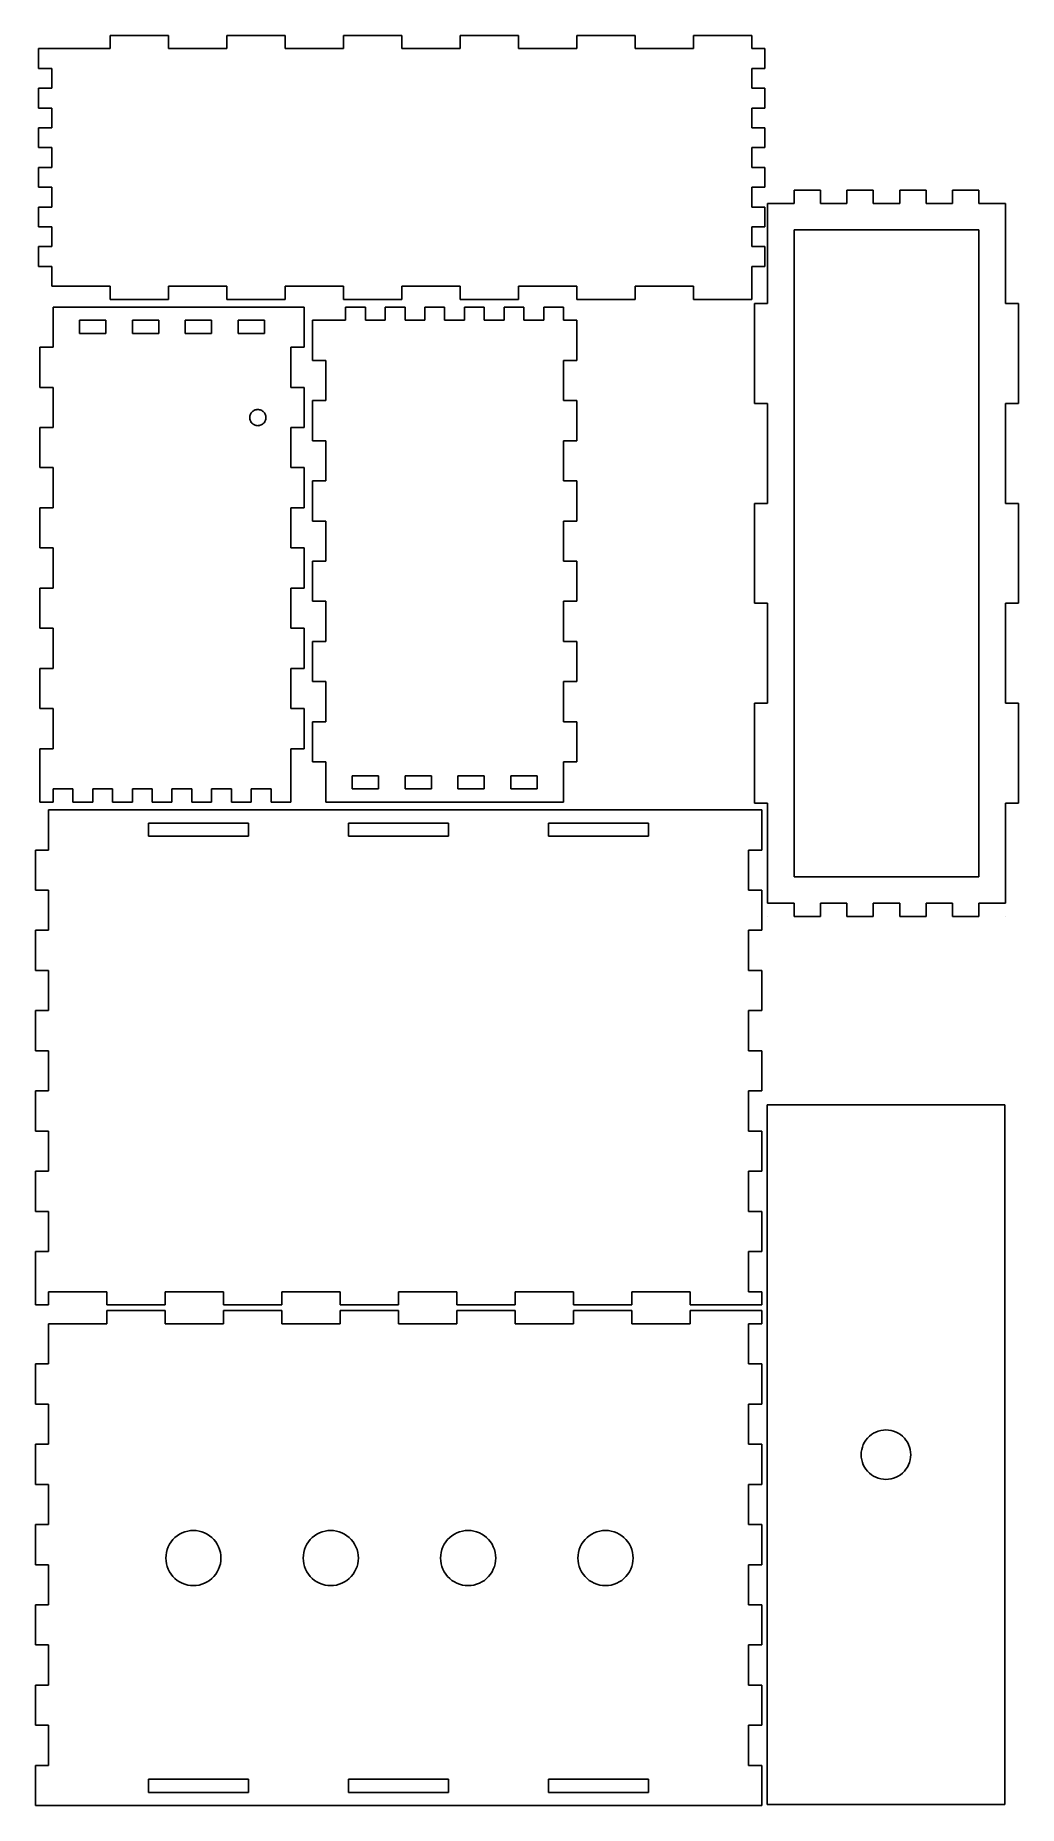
# Model space of a CAD drawing. Extents: x 0 to 298, y 0 to 536.
import ezdxf

# ---------------------------------------------------------------- set-up
doc = ezdxf.new("R2010")
doc.units = 0

msp = doc.modelspace()

# ---------------------------------------------------------------- linework, layer by layer
at = {"layer": 'Layer 1', "color": 7}
for points in [[(22.724866, 532.486913), (22.724866, 536.486879)], [(22.724866, 536.486879), (40.390808, 536.486879)], [(40.390808, 536.486879), (40.390808, 532.486913)], [(58.057809, 532.486913), (58.057809, 536.486879)], [(58.057809, 536.486879), (75.724809, 536.486879)], [(75.724809, 536.486879), (75.724809, 532.486913)], [(93.390752, 532.486913), (93.390752, 536.486879)], [(93.390752, 536.486879), (111.057752, 536.486879)], [(111.057752, 536.486879), (111.057752, 532.486913)], [(128.724753, 532.486913), (128.724753, 536.486879)], [(128.724753, 536.486879), (146.39096, 536.486879)], [(146.39096, 536.486879), (146.39096, 532.486913)], [(164.057167, 532.486913), (164.057167, 536.486879)], [(164.057167, 536.486879), (181.723374, 536.486879)], [(181.723374, 536.486879), (181.723374, 532.486913)], [(199.389581, 532.486913), (199.389581, 536.486879)], [(199.389581, 536.486879), (217.058433, 536.486879)], [(217.058433, 536.486879), (217.058433, 532.486913)], [(1.057899, 526.486965), (1.057899, 532.486913)], [(1.057899, 532.486913), (22.724866, 532.486913)], [(40.390808, 532.486913), (58.057809, 532.486913)], [(75.724809, 532.486913), (93.390752, 532.486913)], [(111.057752, 532.486913), (128.724753, 532.486913)], [(146.39096, 532.486913), (164.057167, 532.486913)], [(181.723374, 532.486913), (199.389581, 532.486913)], [(217.058433, 532.486913), (221.056283, 532.486913)], [(221.056283, 532.486913), (221.056283, 526.486965)], [(5.057865, 526.486965), (1.057899, 526.486965)], [(5.057865, 520.487016), (5.057865, 526.486965)], [(221.056283, 526.486965), (217.058433, 526.486965)], [(217.058433, 526.486965), (217.058433, 520.487016)], [(1.057899, 514.486803), (1.057899, 520.487016)], [(1.057899, 520.487016), (5.057865, 520.487016)], [(217.058433, 520.487016), (221.056283, 520.487016)], [(221.056283, 520.487016), (221.056283, 514.486803)], [(5.057865, 514.486803), (1.057899, 514.486803)], [(5.057865, 508.486854), (5.057865, 514.486803)], [(221.056283, 514.486803), (217.058433, 514.486803)], [(217.058433, 514.486803), (217.058433, 508.486854)], [(1.057899, 502.486905), (1.057899, 508.486854)], [(1.057899, 508.486854), (5.057865, 508.486854)], [(217.058433, 508.486854), (221.056283, 508.486854)], [(221.056283, 508.486854), (221.056283, 502.486905)], [(5.057865, 502.486905), (1.057899, 502.486905)], [(5.057865, 496.486957), (5.057865, 502.486905)], [(221.056283, 502.486905), (217.058433, 502.486905)], [(217.058433, 502.486905), (217.058433, 496.486957)], [(1.057899, 490.487008), (1.057899, 496.486957)], [(1.057899, 496.486957), (5.057865, 496.486957)], [(217.058433, 496.486957), (221.056283, 496.486957)], [(221.056283, 496.486957), (221.056283, 490.487008)], [(5.057865, 490.487008), (1.057899, 490.487008)], [(5.057865, 484.48698), (5.057865, 490.487008)], [(221.056283, 490.487008), (217.058433, 490.487008)], [(217.058433, 490.487008), (217.058433, 484.48698)], [(237.888984, 489.55702), (229.889052, 489.55702)], [(229.889052, 489.55702), (229.889052, 485.566844)], [(237.888984, 485.566844), (237.888984, 489.55702)], [(253.889112, 489.55702), (245.88918, 489.55702)], [(245.88918, 489.55702), (245.88918, 485.566844)], [(253.889112, 485.566844), (253.889112, 489.55702)], [(269.888975, 489.55702), (261.889043, 489.55702)], [(261.889043, 489.55702), (261.889043, 485.566844)], [(269.888975, 485.566844), (269.888975, 489.55702)], [(285.889023, 489.55702), (277.889012, 489.55702)], [(277.889012, 489.55702), (277.889012, 485.566844)], [(285.889023, 485.566844), (285.889023, 489.55702)], [(1.057899, 478.486978), (1.057899, 484.48698)], [(1.057899, 484.48698), (5.057865, 484.48698)], [(217.058433, 484.48698), (221.056283, 484.48698)], [(221.056283, 484.48698), (221.056283, 478.486978)], [(229.889052, 485.566844), (221.879067, 485.566844)], [(221.879067, 485.566844), (221.879067, 455.271032)], [(245.88918, 485.566844), (237.888984, 485.566844)], [(261.889043, 485.566844), (253.889112, 485.566844)], [(277.889012, 485.566844), (269.888975, 485.566844)], [(293.899009, 485.566844), (285.889023, 485.566844)], [(293.899009, 455.271032), (293.899009, 485.566844)], [(5.057865, 478.486978), (1.057899, 478.486978)], [(5.057865, 472.486977), (5.057865, 478.486978)], [(221.056283, 478.486978), (217.058433, 478.486978)], [(217.058433, 478.486978), (217.058433, 472.486977)], [(229.889052, 281.557211), (229.889052, 477.556858)], [(229.889052, 477.556858), (285.889023, 477.556858)], [(285.889023, 477.556858), (285.889023, 281.557211)], [(1.057899, 466.487002), (1.057899, 472.486977)], [(1.057899, 472.486977), (5.057865, 472.486977)], [(217.058433, 472.486977), (221.056283, 472.486977)], [(221.056283, 472.486977), (221.056283, 466.487002)], [(5.057865, 466.487002), (1.057899, 466.487002)], [(5.057865, 460.487), (5.057865, 466.487002)], [(221.056283, 466.487002), (217.058433, 466.487002)], [(217.058433, 466.487002), (217.058433, 456.487008)], [(22.724866, 460.487), (5.057865, 460.487)], [(22.724866, 456.487008), (22.724866, 460.487)], [(40.390808, 456.487008), (22.724866, 456.487008)], [(58.057809, 460.487), (40.390808, 460.487)], [(40.390808, 460.487), (40.390808, 456.487008)], [(58.057809, 456.487008), (58.057809, 460.487)], [(75.724809, 456.487008), (58.057809, 456.487008)], [(93.390752, 460.487), (75.724809, 460.487)], [(75.724809, 460.487), (75.724809, 456.487008)], [(93.390752, 456.487008), (93.390752, 460.487)], [(111.057752, 456.487008), (93.390752, 456.487008)], [(128.724753, 460.487), (111.057752, 460.487)], [(111.057752, 460.487), (111.057752, 456.487008)], [(128.724753, 456.487008), (128.724753, 460.487)], [(146.39096, 456.487008), (128.724753, 456.487008)], [(164.057167, 460.487), (146.39096, 460.487)], [(146.39096, 460.487), (146.39096, 456.487008)], [(164.057167, 456.487008), (164.057167, 460.487)], [(181.723374, 456.487008), (164.057167, 456.487008)], [(199.389581, 460.487), (181.723374, 460.487)], [(181.723374, 460.487), (181.723374, 456.487008)], [(199.389581, 456.487008), (199.389581, 460.487)], [(217.058433, 456.487008), (199.389581, 456.487008)], [(81.48647, 454.18581), (5.485003, 454.18581)], [(5.485003, 454.18581), (5.485003, 442.018961)], [(81.48647, 442.018961), (81.48647, 454.18581)], [(94.070182, 450.187), (94.070182, 454.186992)], [(94.070182, 454.186992), (100.070925, 454.186992)], [(100.070925, 454.186992), (100.070925, 450.187)], [(106.069021, 450.187), (106.069021, 454.186992)], [(106.069021, 454.186992), (112.069764, 454.186992)], [(112.069764, 454.186992), (112.069764, 450.187)], [(118.070506, 450.187), (118.070506, 454.186992)], [(118.070506, 454.186992), (124.068603, 454.186992)], [(124.068603, 454.186992), (124.068603, 450.187)], [(130.069345, 450.187), (130.069345, 454.186992)], [(130.069345, 454.186992), (136.070088, 454.186992)], [(136.070088, 454.186992), (136.070088, 450.187)], [(142.07083, 450.187), (142.07083, 454.186992)], [(142.07083, 454.186992), (148.068927, 454.186992)], [(148.068927, 454.186992), (148.068927, 450.187)], [(154.069669, 450.187), (154.069669, 454.186992)], [(154.069669, 454.186992), (160.070412, 454.186992)], [(160.070412, 454.186992), (160.070412, 450.187)], [(221.879067, 455.271032), (217.889155, 455.271032)], [(217.889155, 455.271032), (217.889155, 424.985989)], [(297.889, 455.271032), (293.899009, 455.271032)], [(297.889, 424.985989), (297.889, 455.271032)], [(13.485993, 446.185878), (13.485993, 450.185844)], [(13.485993, 450.185844), (21.484337, 450.185844)], [(21.484337, 446.185878), (13.485993, 446.185878)], [(21.484337, 450.185844), (21.484337, 446.185878)], [(29.485327, 446.185878), (29.485327, 450.185844)], [(29.485327, 450.185844), (37.486317, 450.185844)], [(37.486317, 446.185878), (29.485327, 446.185878)], [(37.486317, 450.185844), (37.486317, 446.185878)], [(45.484661, 446.185878), (45.484661, 450.185844)], [(45.484661, 450.185844), (53.485651, 450.185844)], [(53.485651, 446.185878), (45.484661, 446.185878)], [(53.485651, 450.185844), (53.485651, 446.185878)], [(61.486641, 446.185878), (61.486641, 450.185844)], [(61.486641, 450.185844), (69.484985, 450.185844)], [(69.484985, 446.185878), (61.486641, 446.185878)], [(69.484985, 450.185844), (69.484985, 446.185878)], [(84.068945, 438.020309), (84.068945, 450.187)], [(84.068945, 450.187), (94.070182, 450.187)], [(100.070925, 450.187), (106.069021, 450.187)], [(112.069764, 450.187), (118.070506, 450.187)], [(124.068603, 450.187), (130.069345, 450.187)], [(136.070088, 450.187), (142.07083, 450.187)], [(148.068927, 450.187), (154.069669, 450.187)], [(160.070412, 450.187), (164.068261, 450.187)], [(164.068261, 450.187), (164.068261, 438.020309)], [(5.485003, 442.018961), (1.484508, 442.018961)], [(1.484508, 442.018961), (1.484508, 429.852905)], [(77.485975, 429.852905), (77.485975, 442.018961)], [(77.485975, 442.018961), (81.48647, 442.018961)], [(88.06944, 438.020309), (84.068945, 438.020309)], [(88.06944, 425.853725), (88.06944, 438.020309)], [(160.070412, 438.020309), (160.070412, 425.853725)], [(164.068261, 438.020309), (160.070412, 438.020309)], [(1.484508, 429.852905), (5.485003, 429.852905)], [(5.485003, 429.852905), (5.485003, 417.685791)], [(81.48647, 429.852905), (77.485975, 429.852905)], [(81.48647, 417.685791), (81.48647, 429.852905)], [(84.068945, 413.686981), (84.068945, 425.853725)], [(84.068945, 425.853725), (88.06944, 425.853725)], [(160.070412, 425.853725), (164.068261, 425.853725)], [(164.068261, 425.853725), (164.068261, 413.686981)], [(217.889155, 424.985989), (221.879067, 424.985989)], [(221.879067, 424.985989), (221.879067, 394.700019)], [(293.899009, 394.700019), (293.899009, 424.985989)], [(293.899009, 424.985989), (297.889, 424.985989)], [(65.034699, 420.685898), (65.047928, 420.94175)], [(65.047928, 420.429782), (65.034699, 420.685898)], [(65.047928, 420.94175), (65.090261, 421.194956)], [(65.090261, 420.17684), (65.047928, 420.429782)], [(65.090261, 421.194956), (65.156407, 421.44287)], [(65.156407, 419.928926), (65.090261, 420.17684)], [(65.156407, 421.44287), (65.246365, 421.682847)], [(65.246365, 419.688949), (65.156407, 419.928926)], [(65.246365, 421.682847), (65.362782, 421.910917)], [(65.362782, 419.460879), (65.246365, 419.688949)], [(65.362782, 421.910917), (65.503011, 422.125759)], [(65.503011, 419.245773), (65.362782, 419.460879)], [(65.503011, 422.125759), (65.664407, 422.324725)], [(65.664407, 419.046806), (65.503011, 419.245773)], [(65.664407, 422.324725), (65.846969, 422.506758)], [(65.846969, 418.864773), (65.664407, 419.046806)], [(65.846969, 422.506758), (66.045406, 422.667889)], [(66.045406, 418.703907), (65.846969, 418.864773)], [(66.045406, 422.667889), (66.259718, 422.807854)], [(66.259718, 418.563942), (66.045406, 418.703907)], [(66.259718, 422.807854), (66.48726, 422.923741)], [(66.48726, 418.44779), (66.259718, 418.563942)], [(66.48726, 422.923741), (66.72803, 423.015816)], [(66.72803, 418.35598), (66.48726, 418.44779)], [(66.72803, 423.015816), (66.976738, 423.081961)], [(66.976738, 423.081961), (67.230738, 423.122972)], [(67.230738, 423.122972), (67.484738, 423.135936)], [(67.484738, 423.135936), (67.741383, 423.122972)], [(67.741383, 423.122972), (67.995383, 423.081961)], [(67.995383, 423.081961), (68.241445, 423.015816)], [(68.241445, 423.015816), (68.482215, 422.923741)], [(68.482215, 418.44779), (68.241445, 418.35598)], [(68.482215, 422.923741), (68.709757, 422.807854)], [(68.709757, 418.563942), (68.482215, 418.44779)], [(68.709757, 422.807854), (68.926715, 422.667889)], [(68.926715, 418.703907), (68.709757, 418.563942)], [(68.926715, 422.667889), (69.125152, 422.506758)], [(69.125152, 418.864773), (68.926715, 418.703907)], [(69.125152, 422.506758), (69.307714, 422.324725)], [(69.307714, 419.046806), (69.125152, 418.864773)], [(69.307714, 422.324725), (69.466464, 422.125759)], [(69.466464, 419.245773), (69.307714, 419.046806)], [(69.466464, 422.125759), (69.606693, 421.910917)], [(69.606693, 419.460879), (69.466464, 419.245773)], [(69.606693, 421.910917), (69.72311, 421.682847)], [(69.72311, 419.688949), (69.606693, 419.460879)], [(69.72311, 421.682847), (69.815714, 421.44287)], [(69.815714, 419.928926), (69.72311, 419.688949)], [(69.815714, 421.44287), (69.88186, 421.194956)], [(69.88186, 420.17684), (69.815714, 419.928926)], [(69.88186, 421.194956), (69.921547, 420.94175)], [(69.921547, 420.429782), (69.88186, 420.17684)], [(69.921547, 420.94175), (69.934776, 420.685898)], [(69.934776, 420.685898), (69.921547, 420.429782)], [(5.485003, 417.685791), (1.484508, 417.685791)], [(1.484508, 417.685791), (1.484508, 405.519207)], [(66.976738, 418.289834), (66.72803, 418.35598)], [(67.230738, 418.248824), (66.976738, 418.289834)], [(67.484738, 418.235859), (67.230738, 418.248824)], [(67.741383, 418.248824), (67.484738, 418.235859)], [(67.995383, 418.289834), (67.741383, 418.248824)], [(68.241445, 418.35598), (67.995383, 418.289834)], [(77.485975, 405.519207), (77.485975, 417.685791)], [(77.485975, 417.685791), (81.48647, 417.685791)], [(88.06944, 413.686981), (84.068945, 413.686981)], [(88.06944, 401.520397), (88.06944, 413.686981)], [(164.068261, 413.686981), (160.070412, 413.686981)], [(160.070412, 413.686981), (160.070412, 401.520397)], [(1.484508, 405.519207), (5.485003, 405.519207)], [(5.485003, 405.519207), (5.485003, 393.352622)], [(81.48647, 405.519207), (77.485975, 405.519207)], [(81.48647, 393.352622), (81.48647, 405.519207)], [(84.068945, 389.353812), (84.068945, 401.520397)], [(84.068945, 401.520397), (88.06944, 401.520397)], [(160.070412, 401.520397), (164.068261, 401.520397)], [(164.068261, 401.520397), (164.068261, 389.353812)], [(5.485003, 393.352622), (1.484508, 393.352622)], [(1.484508, 393.352622), (1.484508, 381.186037)], [(77.485975, 381.186037), (77.485975, 393.352622)], [(77.485975, 393.352622), (81.48647, 393.352622)], [(221.879067, 394.700019), (217.889155, 394.700019)], [(217.889155, 394.700019), (217.889155, 364.414024)], [(297.889, 394.700019), (293.899009, 394.700019)], [(297.889, 364.414024), (297.889, 394.700019)], [(88.06944, 389.353812), (84.068945, 389.353812)], [(88.06944, 377.186963), (88.06944, 389.353812)], [(164.068261, 389.353812), (160.070412, 389.353812)], [(160.070412, 389.353812), (160.070412, 377.186963)], [(1.484508, 381.186037), (5.485003, 381.186037)], [(5.485003, 381.186037), (5.485003, 369.019188)], [(81.48647, 381.186037), (77.485975, 381.186037)], [(81.48647, 369.019188), (81.48647, 381.186037)], [(84.068945, 365.020378), (84.068945, 377.186963)], [(84.068945, 377.186963), (88.06944, 377.186963)], [(160.070412, 377.186963), (164.068261, 377.186963)], [(164.068261, 377.186963), (164.068261, 365.020378)], [(5.485003, 369.019188), (1.484508, 369.019188)], [(1.484508, 369.019188), (1.484508, 356.852603)], [(77.485975, 356.852603), (77.485975, 369.019188)], [(77.485975, 369.019188), (81.48647, 369.019188)], [(88.06944, 365.020378), (84.068945, 365.020378)], [(88.06944, 352.853793), (88.06944, 365.020378)], [(164.068261, 365.020378), (160.070412, 365.020378)], [(160.070412, 365.020378), (160.070412, 352.853793)], [(217.889155, 364.414024), (221.879067, 364.414024)], [(221.879067, 364.414024), (221.879067, 334.128001)], [(293.899009, 334.128001), (293.899009, 364.414024)], [(293.899009, 364.414024), (297.889, 364.414024)], [(1.484508, 356.852603), (5.485003, 356.852603)], [(5.485003, 356.852603), (5.485003, 344.686019)], [(81.48647, 356.852603), (77.485975, 356.852603)], [(81.48647, 344.686019), (81.48647, 356.852603)], [(84.068945, 340.687209), (84.068945, 352.853793)], [(84.068945, 352.853793), (88.06944, 352.853793)], [(160.070412, 352.853793), (164.068261, 352.853793)], [(164.068261, 352.853793), (164.068261, 340.687209)], [(5.485003, 344.686019), (1.484508, 344.686019)], [(1.484508, 344.686019), (1.484508, 332.519275)], [(77.485975, 332.519275), (77.485975, 344.686019)], [(77.485975, 344.686019), (81.48647, 344.686019)], [(88.06944, 340.687209), (84.068945, 340.687209)], [(88.06944, 328.520095), (88.06944, 340.687209)], [(164.068261, 340.687209), (160.070412, 340.687209)], [(160.070412, 340.687209), (160.070412, 328.520095)], [(221.879067, 334.128001), (217.889155, 334.128001)], [(217.889155, 334.128001), (217.889155, 303.843037)], [(297.889, 334.128001), (293.899009, 334.128001)], [(297.889, 303.843037), (297.889, 334.128001)], [(1.484508, 332.519275), (5.485003, 332.519275)], [(5.485003, 332.519275), (5.485003, 320.352691)], [(81.48647, 332.519275), (77.485975, 332.519275)], [(81.48647, 320.352691), (81.48647, 332.519275)], [(84.068945, 316.354039), (84.068945, 328.520095)], [(84.068945, 328.520095), (88.06944, 328.520095)], [(160.070412, 328.520095), (164.068261, 328.520095)], [(164.068261, 328.520095), (164.068261, 316.354039)], [(5.485003, 320.352691), (1.484508, 320.352691)], [(1.484508, 320.352691), (1.484508, 304.186008)], [(77.485975, 304.186008), (77.485975, 320.352691)], [(77.485975, 320.352691), (81.48647, 320.352691)], [(88.06944, 316.354039), (84.068945, 316.354039)], [(88.06944, 304.18719), (88.06944, 316.354039)], [(104.068774, 312.187122), (96.07043, 312.187122)], [(96.07043, 312.187122), (96.07043, 308.187156)], [(104.068774, 308.187156), (104.068774, 312.187122)], [(120.070754, 312.187122), (112.069764, 312.187122)], [(112.069764, 312.187122), (112.069764, 308.187156)], [(120.070754, 308.187156), (120.070754, 312.187122)], [(136.070088, 312.187122), (128.069098, 312.187122)], [(128.069098, 312.187122), (128.069098, 308.187156)], [(136.070088, 308.187156), (136.070088, 312.187122)], [(152.069422, 312.187122), (144.068432, 312.187122)], [(144.068432, 312.187122), (144.068432, 308.187156)], [(152.069422, 308.187156), (152.069422, 312.187122)], [(164.068261, 316.354039), (160.070412, 316.354039)], [(160.070412, 316.354039), (160.070412, 304.18719)], [(5.485003, 304.186008), (5.485003, 308.186)], [(5.485003, 308.186), (11.485746, 308.186)], [(11.485746, 308.186), (11.485746, 304.186008)], [(17.486488, 304.186008), (17.486488, 308.186)], [(17.486488, 308.186), (23.484585, 308.186)], [(23.484585, 308.186), (23.484585, 304.186008)], [(29.485327, 304.186008), (29.485327, 308.186)], [(29.485327, 308.186), (35.48607, 308.186)], [(35.48607, 308.186), (35.48607, 304.186008)], [(41.486812, 304.186008), (41.486812, 308.186)], [(41.486812, 308.186), (47.484909, 308.186)], [(47.484909, 308.186), (47.484909, 304.186008)], [(53.485651, 304.186008), (53.485651, 308.186)], [(53.485651, 308.186), (59.486393, 308.186)], [(59.486393, 308.186), (59.486393, 304.186008)], [(65.48449, 304.186008), (65.48449, 308.186)], [(65.48449, 308.186), (71.485233, 308.186)], [(71.485233, 308.186), (71.485233, 304.186008)], [(96.07043, 308.187156), (104.068774, 308.187156)], [(112.069764, 308.187156), (120.070754, 308.187156)], [(128.069098, 308.187156), (136.070088, 308.187156)], [(144.068432, 308.187156), (152.069422, 308.187156)], [(1.484508, 304.186008), (5.485003, 304.186008)], [(220.131331, 301.83581), (4.131062, 301.83581)], [(4.131062, 301.83581), (4.131062, 289.668961)], [(11.485746, 304.186008), (17.486488, 304.186008)], [(23.484585, 304.186008), (29.485327, 304.186008)], [(35.48607, 304.186008), (41.486812, 304.186008)], [(47.484909, 304.186008), (53.485651, 304.186008)], [(59.486393, 304.186008), (65.48449, 304.186008)], [(71.485233, 304.186008), (77.485975, 304.186008)], [(160.070412, 304.18719), (88.06944, 304.18719)], [(217.889155, 303.843037), (221.879067, 303.843037)], [(220.131331, 289.668961), (220.131331, 301.83581)], [(221.879067, 303.843037), (221.879067, 273.567069)], [(293.899009, 273.567069), (293.899009, 303.843037)], [(293.899009, 303.843037), (297.889, 303.843037)], [(34.420524, 293.835878), (34.420524, 297.835844)], [(34.420524, 297.835844), (64.702048, 297.835844)], [(64.702048, 297.835844), (64.702048, 293.835878)], [(94.99151, 293.835878), (94.99151, 297.835844)], [(94.99151, 297.835844), (125.270388, 297.835844)], [(125.270388, 297.835844), (125.270388, 293.835878)], [(155.55985, 293.835878), (155.55985, 297.835844)], [(155.55985, 297.835844), (185.841374, 297.835844)], [(185.841374, 297.835844), (185.841374, 293.835878)], [(4.131062, 289.668961), (0.130567, 289.668961)], [(0.130567, 289.668961), (0.130567, 277.502905)], [(64.702048, 293.835878), (34.420524, 293.835878)], [(125.270388, 293.835878), (94.99151, 293.835878)], [(185.841374, 293.835878), (155.55985, 293.835878)], [(216.130836, 277.502905), (216.130836, 289.668961)], [(216.130836, 289.668961), (220.131331, 289.668961)], [(285.889023, 281.557211), (229.889052, 281.557211)], [(0.130567, 277.502905), (4.131062, 277.502905)], [(4.131062, 277.502905), (4.131062, 265.335791)], [(220.131331, 277.502905), (216.130836, 277.502905)], [(220.131331, 265.335791), (220.131331, 277.502905)], [(221.879067, 273.567069), (221.899175, 273.567069)], [(221.899175, 273.567069), (221.899175, 273.547226)], [(221.899175, 273.547226), (229.889052, 273.547226)], [(229.889052, 273.547226), (229.889052, 269.557314)], [(237.888984, 269.557314), (237.888984, 273.547226)], [(237.888984, 273.547226), (245.88918, 273.547226)], [(245.88918, 273.547226), (245.88918, 269.557314)], [(253.889112, 269.557314), (253.889112, 273.547226)], [(253.889112, 273.547226), (261.889043, 273.547226)], [(261.889043, 273.547226), (261.889043, 269.557314)], [(269.888975, 269.557314), (269.888975, 273.547226)], [(269.888975, 273.547226), (277.889012, 273.547226)], [(277.889012, 273.547226), (277.889012, 269.557314)], [(285.889023, 269.557314), (285.889023, 273.547226)], [(285.889023, 273.547226), (293.798997, 273.547226)], [(293.798997, 273.547226), (293.798997, 273.567069)], [(293.798997, 273.567069), (293.899009, 273.567069)], [(221.889121, 269.567103), (221.879067, 269.567103)], [(221.879067, 269.567103), (221.879067, 269.557314)], [(221.879067, 269.557314), (221.889121, 269.557314)], [(221.889121, 269.557314), (221.889121, 269.567103)], [(229.889052, 269.557314), (237.888984, 269.557314)], [(245.88918, 269.557314), (253.889112, 269.557314)], [(261.889043, 269.557314), (269.888975, 269.557314)], [(277.889012, 269.557314), (285.889023, 269.557314)], [(293.899009, 269.567103), (293.889008, 269.567103)], [(293.889008, 269.567103), (293.889008, 269.557314)], [(293.889008, 269.557314), (293.899009, 269.557314)], [(293.899009, 269.557314), (293.899009, 269.567103)], [(4.131062, 265.335791), (0.130567, 265.335791)], [(0.130567, 265.335791), (0.130567, 253.169207)], [(216.130836, 253.169207), (216.130836, 265.335791)], [(216.130836, 265.335791), (220.131331, 265.335791)], [(0.130567, 253.169207), (4.131062, 253.169207)], [(4.131062, 253.169207), (4.131062, 241.002622)], [(220.131331, 253.169207), (216.130836, 253.169207)], [(220.131331, 241.002622), (220.131331, 253.169207)], [(4.131062, 241.002622), (0.130567, 241.002622)], [(0.130567, 241.002622), (0.130567, 228.836037)], [(216.130836, 228.836037), (216.130836, 241.002622)], [(216.130836, 241.002622), (220.131331, 241.002622)], [(0.130567, 228.836037), (4.131062, 228.836037)], [(4.131062, 228.836037), (4.131062, 216.669188)], [(220.131331, 228.836037), (216.130836, 228.836037)], [(220.131331, 216.669188), (220.131331, 228.836037)], [(4.131062, 216.669188), (0.130567, 216.669188)], [(0.130567, 216.669188), (0.130567, 204.502603)], [(216.130836, 204.502603), (216.130836, 216.669188)], [(216.130836, 216.669188), (220.131331, 216.669188)], [(293.717913, 212.454065), (221.718, 212.454065)], [(221.718, 212.454065), (221.718, 0.454291)], [(293.717913, 0.454291), (293.717913, 212.454065)], [(0.130567, 204.502603), (4.131062, 204.502603)], [(4.131062, 204.502603), (4.131062, 192.336019)], [(220.131331, 204.502603), (216.130836, 204.502603)], [(220.131331, 192.336019), (220.131331, 204.502603)], [(4.131062, 192.336019), (0.130567, 192.336019)], [(0.130567, 192.336019), (0.130567, 180.169275)], [(216.130836, 180.169275), (216.130836, 192.336019)], [(216.130836, 192.336019), (220.131331, 192.336019)], [(0.130567, 180.169275), (4.131062, 180.169275)], [(4.131062, 180.169275), (4.131062, 168.002691)], [(220.131331, 180.169275), (216.130836, 180.169275)], [(220.131331, 168.002691), (220.131331, 180.169275)], [(4.131062, 168.002691), (0.130567, 168.002691)], [(0.130567, 168.002691), (0.130567, 151.836008)], [(216.130836, 155.836), (216.130836, 168.002691)], [(216.130836, 168.002691), (220.131331, 168.002691)], [(4.131062, 151.836008), (4.131062, 155.836)], [(4.131062, 155.836), (21.799914, 155.836)], [(21.799914, 155.836), (21.799914, 151.836008)], [(39.46083, 151.836008), (39.46083, 155.836)], [(39.46083, 155.836), (57.132328, 155.836)], [(57.132328, 155.836), (57.132328, 151.836008)], [(74.801181, 151.836008), (74.801181, 155.836)], [(74.801181, 155.836), (92.462096, 155.836)], [(92.462096, 155.836), (92.462096, 151.836008)], [(110.130949, 151.836008), (110.130949, 155.836)], [(110.130949, 155.836), (127.799802, 155.836)], [(127.799802, 155.836), (127.799802, 151.836008)], [(145.460717, 151.836008), (145.460717, 155.836)], [(145.460717, 155.836), (163.132216, 155.836)], [(163.132216, 155.836), (163.132216, 151.836008)], [(180.801068, 151.836008), (180.801068, 155.836)], [(180.801068, 155.836), (198.461984, 155.836)], [(198.461984, 155.836), (198.461984, 151.836008)], [(220.131331, 155.836), (216.130836, 155.836)], [(220.131331, 151.836008), (220.131331, 155.836)], [(0.130567, 151.836008), (4.131062, 151.836008)], [(21.799914, 151.836008), (39.46083, 151.836008)], [(57.132328, 151.836008), (74.801181, 151.836008)], [(92.462096, 151.836008), (110.130949, 151.836008)], [(127.799802, 151.836008), (145.460717, 151.836008)], [(163.132216, 151.836008), (180.801068, 151.836008)], [(198.461984, 151.836008), (220.131331, 151.836008)], [(4.134074, 133.964309), (4.134074, 146.131)], [(4.134074, 146.131), (21.802926, 146.131)], [(21.802926, 146.131), (21.802926, 150.130992)], [(21.802926, 150.130992), (39.463842, 150.130992)], [(39.463842, 150.130992), (39.463842, 146.131)], [(39.463842, 146.131), (57.132694, 146.131)], [(57.132694, 146.131), (57.132694, 150.130992)], [(57.132694, 150.130992), (74.798901, 150.130992)], [(74.798901, 150.130992), (74.798901, 146.131)], [(74.798901, 146.131), (92.465108, 146.131)], [(92.465108, 146.131), (92.465108, 150.130992)], [(92.465108, 150.130992), (110.133961, 150.130992)], [(110.133961, 150.130992), (110.133961, 146.131)], [(110.133961, 146.131), (127.800168, 146.131)], [(127.800168, 146.131), (127.800168, 150.130992)], [(127.800168, 150.130992), (145.466375, 150.130992)], [(145.466375, 150.130992), (145.466375, 146.131)], [(145.466375, 146.131), (163.132582, 146.131)], [(163.132582, 146.131), (163.132582, 150.130992)], [(163.132582, 150.130992), (180.798789, 150.130992)], [(180.798789, 150.130992), (180.798789, 146.131)], [(180.798789, 146.131), (198.464995, 146.131)], [(198.464995, 146.131), (198.464995, 150.130992)], [(198.464995, 150.130992), (220.131697, 150.130992)], [(216.133848, 146.131), (216.133848, 133.964309)], [(220.131697, 146.131), (216.133848, 146.131)], [(220.131697, 150.130992), (220.131697, 146.131)], [(0.133579, 121.797725), (0.133579, 133.964309)], [(0.133579, 133.964309), (4.134074, 133.964309)], [(216.133848, 133.964309), (220.131697, 133.964309)], [(220.131697, 133.964309), (220.131697, 121.797725)], [(4.134074, 121.797725), (0.133579, 121.797725)], [(4.134074, 109.630981), (4.134074, 121.797725)], [(220.131697, 121.797725), (216.133848, 121.797725)], [(216.133848, 121.797725), (216.133848, 109.630981)], [(253.309475, 112.522125), (253.968022, 112.949162)], [(253.968022, 112.949162), (254.667579, 113.306349)], [(254.667579, 113.306349), (255.400474, 113.587336)], [(255.400474, 113.587336), (256.158769, 113.790271)], [(256.158769, 113.790271), (256.933997, 113.913302)], [(256.933997, 113.913302), (257.717957, 113.954312)], [(257.717957, 113.954312), (258.501916, 113.913302)], [(258.501916, 113.913302), (259.277144, 113.790271)], [(259.277144, 113.790271), (260.035439, 113.587336)], [(260.035439, 113.587336), (260.768334, 113.306349)], [(260.768334, 113.306349), (261.467892, 112.949162)], [(261.467892, 112.949162), (262.126439, 112.522125)], [(0.133579, 97.464397), (0.133579, 109.630981)], [(0.133579, 109.630981), (4.134074, 109.630981)], [(216.133848, 109.630981), (220.131697, 109.630981)], [(220.131697, 109.630981), (220.131697, 97.464397)], [(250.259097, 107.238138), (250.381864, 108.013366)], [(250.381864, 108.013366), (250.585064, 108.77219)], [(250.585064, 108.77219), (250.866315, 109.505349)], [(250.866315, 109.505349), (251.222709, 110.204113)], [(251.222709, 110.204113), (251.650275, 110.862131)], [(251.650275, 110.862131), (252.144251, 111.472259)], [(252.144251, 111.472259), (252.699346, 112.028148)], [(252.699346, 112.028148), (253.309475, 112.522125)], [(262.126439, 112.522125), (262.736567, 112.028148)], [(262.736567, 112.028148), (263.291662, 111.472259)], [(263.291662, 111.472259), (263.785639, 110.862131)], [(263.785639, 110.862131), (264.213205, 110.204113)], [(264.213205, 110.204113), (264.569598, 109.505349)], [(264.569598, 109.505349), (264.85085, 108.77219)], [(264.85085, 108.77219), (265.05405, 108.013366)], [(265.05405, 108.013366), (265.176816, 107.238138)], [(250.218087, 106.454178), (250.259097, 107.238138)], [(250.259097, 105.670219), (250.218087, 106.454178)], [(250.381864, 104.895255), (250.259097, 105.670219)], [(250.585064, 104.136166), (250.381864, 104.895255)], [(250.866315, 103.403272), (250.585064, 104.136166)], [(251.222709, 102.704243), (250.866315, 103.403272)], [(251.650275, 102.046225), (251.222709, 102.704243)], [(252.144251, 101.436362), (251.650275, 102.046225)], [(263.785639, 102.046225), (263.291662, 101.436362)], [(264.213205, 102.704243), (263.785639, 102.046225)], [(264.569598, 103.403272), (264.213205, 102.704243)], [(264.85085, 104.136166), (264.569598, 103.403272)], [(265.05405, 104.895255), (264.85085, 104.136166)], [(265.176816, 105.670219), (265.05405, 104.895255)], [(265.176816, 107.238138), (265.217826, 106.454178)], [(265.217826, 106.454178), (265.176816, 105.670219)], [(4.134074, 97.464397), (0.133579, 97.464397)], [(4.134074, 85.297812), (4.134074, 97.464397)], [(220.131697, 97.464397), (216.133848, 97.464397)], [(216.133848, 97.464397), (216.133848, 85.297812)], [(252.699346, 100.880208), (252.144251, 101.436362)], [(253.309475, 100.386761), (252.699346, 100.880208)], [(253.968022, 99.95893), (253.309475, 100.386761)], [(254.667579, 99.602537), (253.968022, 99.95893)], [(255.400474, 99.321285), (254.667579, 99.602537)], [(256.158769, 99.118085), (255.400474, 99.321285)], [(256.933997, 98.995319), (256.158769, 99.118085)], [(257.717957, 98.954308), (256.933997, 98.995319)], [(258.501916, 98.995319), (257.717957, 98.954308)], [(259.277144, 99.118085), (258.501916, 98.995319)], [(260.035439, 99.321285), (259.277144, 99.118085)], [(260.768334, 99.602537), (260.035439, 99.321285)], [(261.467892, 99.95893), (260.768334, 99.602537)], [(262.126439, 100.386761), (261.467892, 99.95893)], [(262.736567, 100.880208), (262.126439, 100.386761)], [(263.291662, 101.436362), (262.736567, 100.880208)], [(0.133579, 73.130963), (0.133579, 85.297812)], [(0.133579, 85.297812), (4.134074, 85.297812)], [(41.773651, 80.718409), (41.223319, 80.03896)], [(42.392775, 81.336475), (41.773651, 80.718409)], [(43.072754, 81.886279), (42.392775, 81.336475)], [(43.803003, 82.362264), (43.072754, 81.886279)], [(44.583523, 82.759138), (43.803003, 82.362264)], [(45.40373, 83.072404), (44.583523, 82.759138)], [(46.242458, 83.298623), (45.40373, 83.072404)], [(47.112936, 83.435412), (46.242458, 83.298623)], [(47.983414, 83.481185), (47.112936, 83.435412)], [(48.853892, 83.435412), (47.983414, 83.481185)], [(49.721725, 83.298623), (48.853892, 83.435412)], [(50.563098, 83.072404), (49.721725, 83.298623)], [(51.383306, 82.759138), (50.563098, 83.072404)], [(52.163826, 82.362264), (51.383306, 82.759138)], [(52.894075, 81.886279), (52.163826, 82.362264)], [(53.574053, 81.336475), (52.894075, 81.886279)], [(54.187886, 80.718409), (53.574053, 81.336475)], [(54.738218, 80.03896), (54.187886, 80.718409)], [(83.376682, 80.718409), (82.828995, 80.03896)], [(83.995806, 81.336475), (83.376682, 80.718409)], [(84.675785, 81.886279), (83.995806, 81.336475)], [(85.40868, 82.362264), (84.675785, 81.886279)], [(86.186554, 82.759138), (85.40868, 82.362264)], [(87.004115, 83.072404), (86.186554, 82.759138)], [(87.848135, 83.298623), (87.004115, 83.072404)], [(88.710675, 83.435412), (87.848135, 83.298623)], [(89.583799, 83.481185), (88.710675, 83.435412)], [(90.456923, 83.435412), (89.583799, 83.481185)], [(91.319464, 83.298623), (90.456923, 83.435412)], [(92.163484, 83.072404), (91.319464, 83.298623)], [(92.978399, 82.759138), (92.163484, 83.072404)], [(93.758919, 82.362264), (92.978399, 82.759138)], [(94.491814, 81.886279), (93.758919, 82.362264)], [(95.169146, 81.336475), (94.491814, 81.886279)], [(95.788271, 80.718409), (95.169146, 81.336475)], [(96.338603, 80.03896), (95.788271, 80.718409)], [(124.977067, 80.718409), (124.426735, 80.03896)], [(125.596191, 81.336475), (124.977067, 80.718409)], [(126.273524, 81.886279), (125.596191, 81.336475)], [(127.009065, 82.362264), (126.273524, 81.886279)], [(127.786939, 82.759138), (127.009065, 82.362264)], [(128.601854, 83.072404), (127.786939, 82.759138)], [(129.445874, 83.298623), (128.601854, 83.072404)], [(130.311061, 83.435412), (129.445874, 83.298623)], [(131.181539, 83.481185), (130.311061, 83.435412)], [(132.054662, 83.435412), (131.181539, 83.481185)], [(132.919849, 83.298623), (132.054662, 83.435412)], [(133.763869, 83.072404), (132.919849, 83.298623)], [(134.578784, 82.759138), (133.763869, 83.072404)], [(135.356658, 82.362264), (134.578784, 82.759138)], [(136.089553, 81.886279), (135.356658, 82.362264)], [(136.769532, 81.336475), (136.089553, 81.886279)], [(137.388656, 80.718409), (136.769532, 81.336475)], [(137.938988, 80.03896), (137.388656, 80.718409)], [(166.577452, 80.718409), (166.02712, 80.03896)], [(167.196577, 81.336475), (166.577452, 80.718409)], [(167.873909, 81.886279), (167.196577, 81.336475)], [(168.606804, 82.362264), (167.873909, 81.886279)], [(169.387324, 82.759138), (168.606804, 82.362264)], [(170.202239, 83.072404), (169.387324, 82.759138)], [(171.046259, 83.298623), (170.202239, 83.072404)], [(171.9088, 83.435412), (171.046259, 83.298623)], [(172.781924, 83.481185), (171.9088, 83.435412)], [(173.655048, 83.435412), (172.781924, 83.481185)], [(174.517588, 83.298623), (173.655048, 83.435412)], [(175.361608, 83.072404), (174.517588, 83.298623)], [(176.179169, 82.759138), (175.361608, 83.072404)], [(176.957043, 82.362264), (176.179169, 82.759138)], [(177.689938, 81.886279), (176.957043, 82.362264)], [(178.369917, 81.336475), (177.689938, 81.886279)], [(178.989041, 80.718409), (178.369917, 81.336475)], [(179.536728, 80.03896), (178.989041, 80.718409)], [(216.133848, 85.297812), (220.131697, 85.297812)], [(220.131697, 85.297812), (220.131697, 73.130963)], [(39.683446, 76.003805), (39.633175, 75.13121)], [(39.633175, 75.13121), (39.683446, 74.258351)], [(39.813091, 76.867139), (39.683446, 76.003805)], [(40.043278, 77.711424), (39.813091, 76.867139)], [(40.352841, 78.527398), (40.043278, 77.711424)], [(40.752361, 79.306065), (40.352841, 78.527398)], [(41.223319, 80.03896), (40.752361, 79.306065)], [(55.214468, 79.306065), (54.738218, 80.03896)], [(55.611342, 78.527398), (55.214468, 79.306065)], [(55.92355, 77.711424), (55.611342, 78.527398)], [(56.151091, 76.867139), (55.92355, 77.711424)], [(56.286029, 76.003805), (56.151091, 76.867139)], [(56.333654, 75.13121), (56.286029, 76.003805)], [(56.286029, 74.258351), (56.333654, 75.13121)], [(81.278539, 76.003805), (81.23356, 75.13121)], [(81.23356, 75.13121), (81.278539, 74.258351)], [(81.416122, 76.867139), (81.278539, 76.003805)], [(81.641018, 77.711424), (81.416122, 76.867139)], [(81.955871, 78.527398), (81.641018, 77.711424)], [(82.352746, 79.306065), (81.955871, 78.527398)], [(82.828995, 80.03896), (82.352746, 79.306065)], [(96.814853, 79.306065), (96.338603, 80.03896)], [(97.211727, 78.527398), (96.814853, 79.306065)], [(97.523935, 77.711424), (97.211727, 78.527398)], [(97.751477, 76.867139), (97.523935, 77.711424)], [(97.886414, 76.003805), (97.751477, 76.867139)], [(97.934039, 75.13121), (97.886414, 76.003805)], [(97.886414, 74.258351), (97.934039, 75.13121)], [(122.878924, 76.003805), (122.833945, 75.13121)], [(122.833945, 75.13121), (122.878924, 74.258351)], [(123.013861, 76.867139), (122.878924, 76.003805)], [(123.241403, 77.711424), (123.013861, 76.867139)], [(123.553611, 78.527398), (123.241403, 77.711424)], [(123.950485, 79.306065), (123.553611, 78.527398)], [(124.426735, 80.03896), (123.950485, 79.306065)], [(138.412592, 79.306065), (137.938988, 80.03896)], [(138.809466, 78.527398), (138.412592, 79.306065)], [(139.12432, 77.711424), (138.809466, 78.527398)], [(139.351862, 76.867139), (139.12432, 77.711424)], [(139.486799, 76.003805), (139.351862, 76.867139)], [(139.531778, 75.13121), (139.486799, 76.003805)], [(139.486799, 74.258351), (139.531778, 75.13121)], [(164.479309, 76.003805), (164.431684, 75.13121)], [(164.431684, 75.13121), (164.479309, 74.258351)], [(164.614246, 76.867139), (164.479309, 76.003805)], [(164.841788, 77.711424), (164.614246, 76.867139)], [(165.153996, 78.527398), (164.841788, 77.711424)], [(165.55087, 79.306065), (165.153996, 78.527398)], [(166.02712, 80.03896), (165.55087, 79.306065)], [(180.012977, 79.306065), (179.536728, 80.03896)], [(180.409852, 78.527398), (180.012977, 79.306065)], [(180.724705, 77.711424), (180.409852, 78.527398)], [(180.949601, 76.867139), (180.724705, 77.711424)], [(181.087184, 76.003805), (180.949601, 76.867139)], [(181.132163, 75.13121), (181.087184, 76.003805)], [(181.087184, 74.258351), (181.132163, 75.13121)], [(4.134074, 73.130963), (0.133579, 73.130963)], [(4.134074, 60.964378), (4.134074, 73.130963)], [(39.683446, 74.258351), (39.813091, 73.395017)], [(39.813091, 73.395017), (40.043278, 72.550732)], [(40.043278, 72.550732), (40.352841, 71.735023)], [(40.352841, 71.735023), (40.752361, 70.956091)], [(40.752361, 70.956091), (41.223319, 70.223196)], [(41.223319, 70.223196), (41.773651, 69.544011)], [(54.187886, 69.544011), (54.738218, 70.223196)], [(54.738218, 70.223196), (55.214468, 70.956091)], [(55.214468, 70.956091), (55.611342, 71.735023)], [(55.611342, 71.735023), (55.92355, 72.550732)], [(55.92355, 72.550732), (56.151091, 73.395017)], [(56.151091, 73.395017), (56.286029, 74.258351)], [(81.278539, 74.258351), (81.416122, 73.395017)], [(81.416122, 73.395017), (81.641018, 72.550732)], [(81.641018, 72.550732), (81.955871, 71.735023)], [(81.955871, 71.735023), (82.352746, 70.956091)], [(82.352746, 70.956091), (82.828995, 70.223196)], [(82.828995, 70.223196), (83.376682, 69.544011)], [(95.788271, 69.544011), (96.338603, 70.223196)], [(96.338603, 70.223196), (96.814853, 70.956091)], [(96.814853, 70.956091), (97.211727, 71.735023)], [(97.211727, 71.735023), (97.523935, 72.550732)], [(97.523935, 72.550732), (97.751477, 73.395017)], [(97.751477, 73.395017), (97.886414, 74.258351)], [(122.878924, 74.258351), (123.013861, 73.395017)], [(123.013861, 73.395017), (123.241403, 72.550732)], [(123.241403, 72.550732), (123.553611, 71.735023)], [(123.553611, 71.735023), (123.950485, 70.956091)], [(123.950485, 70.956091), (124.426735, 70.223196)], [(124.426735, 70.223196), (124.977067, 69.544011)], [(137.388656, 69.544011), (137.938988, 70.223196)], [(137.938988, 70.223196), (138.412592, 70.956091)], [(138.412592, 70.956091), (138.809466, 71.735023)], [(138.809466, 71.735023), (139.12432, 72.550732)], [(139.12432, 72.550732), (139.351862, 73.395017)], [(139.351862, 73.395017), (139.486799, 74.258351)], [(164.479309, 74.258351), (164.614246, 73.395017)], [(164.614246, 73.395017), (164.841788, 72.550732)], [(164.841788, 72.550732), (165.153996, 71.735023)], [(165.153996, 71.735023), (165.55087, 70.956091)], [(165.55087, 70.956091), (166.02712, 70.223196)], [(166.02712, 70.223196), (166.577452, 69.544011)], [(178.989041, 69.544011), (179.536728, 70.223196)], [(179.536728, 70.223196), (180.012977, 70.956091)], [(180.012977, 70.956091), (180.409852, 71.735023)], [(180.409852, 71.735023), (180.724705, 72.550732)], [(180.724705, 72.550732), (180.949601, 73.395017)], [(180.949601, 73.395017), (181.087184, 74.258351)], [(220.131697, 73.130963), (216.133848, 73.130963)], [(216.133848, 73.130963), (216.133848, 60.964378)], [(41.773651, 69.544011), (42.392775, 68.925681)], [(42.392775, 68.925681), (43.072754, 68.375877)], [(43.072754, 68.375877), (43.803003, 67.899892)], [(43.803003, 67.899892), (44.583523, 67.503018)], [(44.583523, 67.503018), (45.40373, 67.189752)], [(45.40373, 67.189752), (46.242458, 66.963533)], [(46.242458, 66.963533), (47.112936, 66.826744)], [(47.112936, 66.826744), (47.983414, 66.780971)], [(47.983414, 66.780971), (48.853892, 66.826744)], [(48.853892, 66.826744), (49.721725, 66.963533)], [(49.721725, 66.963533), (50.563098, 67.189752)], [(50.563098, 67.189752), (51.383306, 67.503018)], [(51.383306, 67.503018), (52.163826, 67.899892)], [(52.163826, 67.899892), (52.894075, 68.375877)], [(52.894075, 68.375877), (53.574053, 68.925681)], [(53.574053, 68.925681), (54.187886, 69.544011)], [(83.376682, 69.544011), (83.995806, 68.925681)], [(83.995806, 68.925681), (84.675785, 68.375877)], [(84.675785, 68.375877), (85.40868, 67.899892)], [(85.40868, 67.899892), (86.186554, 67.503018)], [(86.186554, 67.503018), (87.004115, 67.189752)], [(87.004115, 67.189752), (87.848135, 66.963533)], [(87.848135, 66.963533), (88.710675, 66.826744)], [(88.710675, 66.826744), (89.583799, 66.780971)], [(89.583799, 66.780971), (90.456923, 66.826744)], [(90.456923, 66.826744), (91.319464, 66.963533)], [(91.319464, 66.963533), (92.163484, 67.189752)], [(92.163484, 67.189752), (92.978399, 67.503018)], [(92.978399, 67.503018), (93.758919, 67.899892)], [(93.758919, 67.899892), (94.491814, 68.375877)], [(94.491814, 68.375877), (95.169146, 68.925681)], [(95.169146, 68.925681), (95.788271, 69.544011)], [(124.977067, 69.544011), (125.596191, 68.925681)], [(125.596191, 68.925681), (126.273524, 68.375877)], [(126.273524, 68.375877), (127.009065, 67.899892)], [(127.009065, 67.899892), (127.786939, 67.503018)], [(127.786939, 67.503018), (128.601854, 67.189752)], [(128.601854, 67.189752), (129.445874, 66.963533)], [(129.445874, 66.963533), (130.311061, 66.826744)], [(130.311061, 66.826744), (131.181539, 66.780971)], [(131.181539, 66.780971), (132.054662, 66.826744)], [(132.054662, 66.826744), (132.919849, 66.963533)], [(132.919849, 66.963533), (133.763869, 67.189752)], [(133.763869, 67.189752), (134.578784, 67.503018)], [(134.578784, 67.503018), (135.356658, 67.899892)], [(135.356658, 67.899892), (136.089553, 68.375877)], [(136.089553, 68.375877), (136.769532, 68.925681)], [(136.769532, 68.925681), (137.388656, 69.544011)], [(166.577452, 69.544011), (167.196577, 68.925681)], [(167.196577, 68.925681), (167.873909, 68.375877)], [(167.873909, 68.375877), (168.606804, 67.899892)], [(168.606804, 67.899892), (169.387324, 67.503018)], [(169.387324, 67.503018), (170.202239, 67.189752)], [(170.202239, 67.189752), (171.046259, 66.963533)], [(171.046259, 66.963533), (171.9088, 66.826744)], [(171.9088, 66.826744), (172.781924, 66.780971)], [(172.781924, 66.780971), (173.655048, 66.826744)], [(173.655048, 66.826744), (174.517588, 66.963533)], [(174.517588, 66.963533), (175.361608, 67.189752)], [(175.361608, 67.189752), (176.179169, 67.503018)], [(176.179169, 67.503018), (176.957043, 67.899892)], [(176.957043, 67.899892), (177.689938, 68.375877)], [(177.689938, 68.375877), (178.369917, 68.925681)], [(178.369917, 68.925681), (178.989041, 69.544011)], [(0.133579, 48.797793), (0.133579, 60.964378)], [(0.133579, 60.964378), (4.134074, 60.964378)], [(216.133848, 60.964378), (220.131697, 60.964378)], [(220.131697, 60.964378), (220.131697, 48.797793)], [(4.134074, 48.797793), (0.133579, 48.797793)], [(4.134074, 36.631209), (4.134074, 48.797793)], [(220.131697, 48.797793), (216.133848, 48.797793)], [(216.133848, 48.797793), (216.133848, 36.631209)], [(0.133579, 24.464095), (0.133579, 36.631209)], [(0.133579, 36.631209), (4.134074, 36.631209)], [(216.133848, 36.631209), (220.131697, 36.631209)], [(220.131697, 36.631209), (220.131697, 24.464095)], [(4.134074, 24.464095), (0.133579, 24.464095)], [(4.134074, 12.298039), (4.134074, 24.464095)], [(220.131697, 24.464095), (216.133848, 24.464095)], [(216.133848, 24.464095), (216.133848, 12.298039)], [(0.133579, 0.13119), (0.133579, 12.298039)], [(0.133579, 12.298039), (4.134074, 12.298039)], [(216.133848, 12.298039), (220.131697, 12.298039)], [(220.131697, 12.298039), (220.131697, 0.13119)], [(64.70506, 8.131122), (34.423535, 8.131122)], [(34.423535, 8.131122), (34.423535, 4.131156)], [(64.70506, 4.131156), (64.70506, 8.131122)], [(125.276046, 8.131122), (94.98923, 8.131122)], [(94.98923, 8.131122), (94.98923, 4.131156)], [(125.276046, 4.131156), (125.276046, 8.131122)], [(185.847032, 8.131122), (155.562862, 8.131122)], [(155.562862, 8.131122), (155.562862, 4.131156)], [(185.847032, 4.131156), (185.847032, 8.131122)], [(220.131697, 0.13119), (0.133579, 0.13119)], [(34.423535, 4.131156), (64.70506, 4.131156)], [(94.98923, 4.131156), (125.276046, 4.131156)], [(155.562862, 4.131156), (185.847032, 4.131156)], [(221.718, 0.454291), (293.717913, 0.454291)]]:
    msp.add_lwpolyline(points, dxfattribs=at)

doc.saveas('drawing.dxf')
